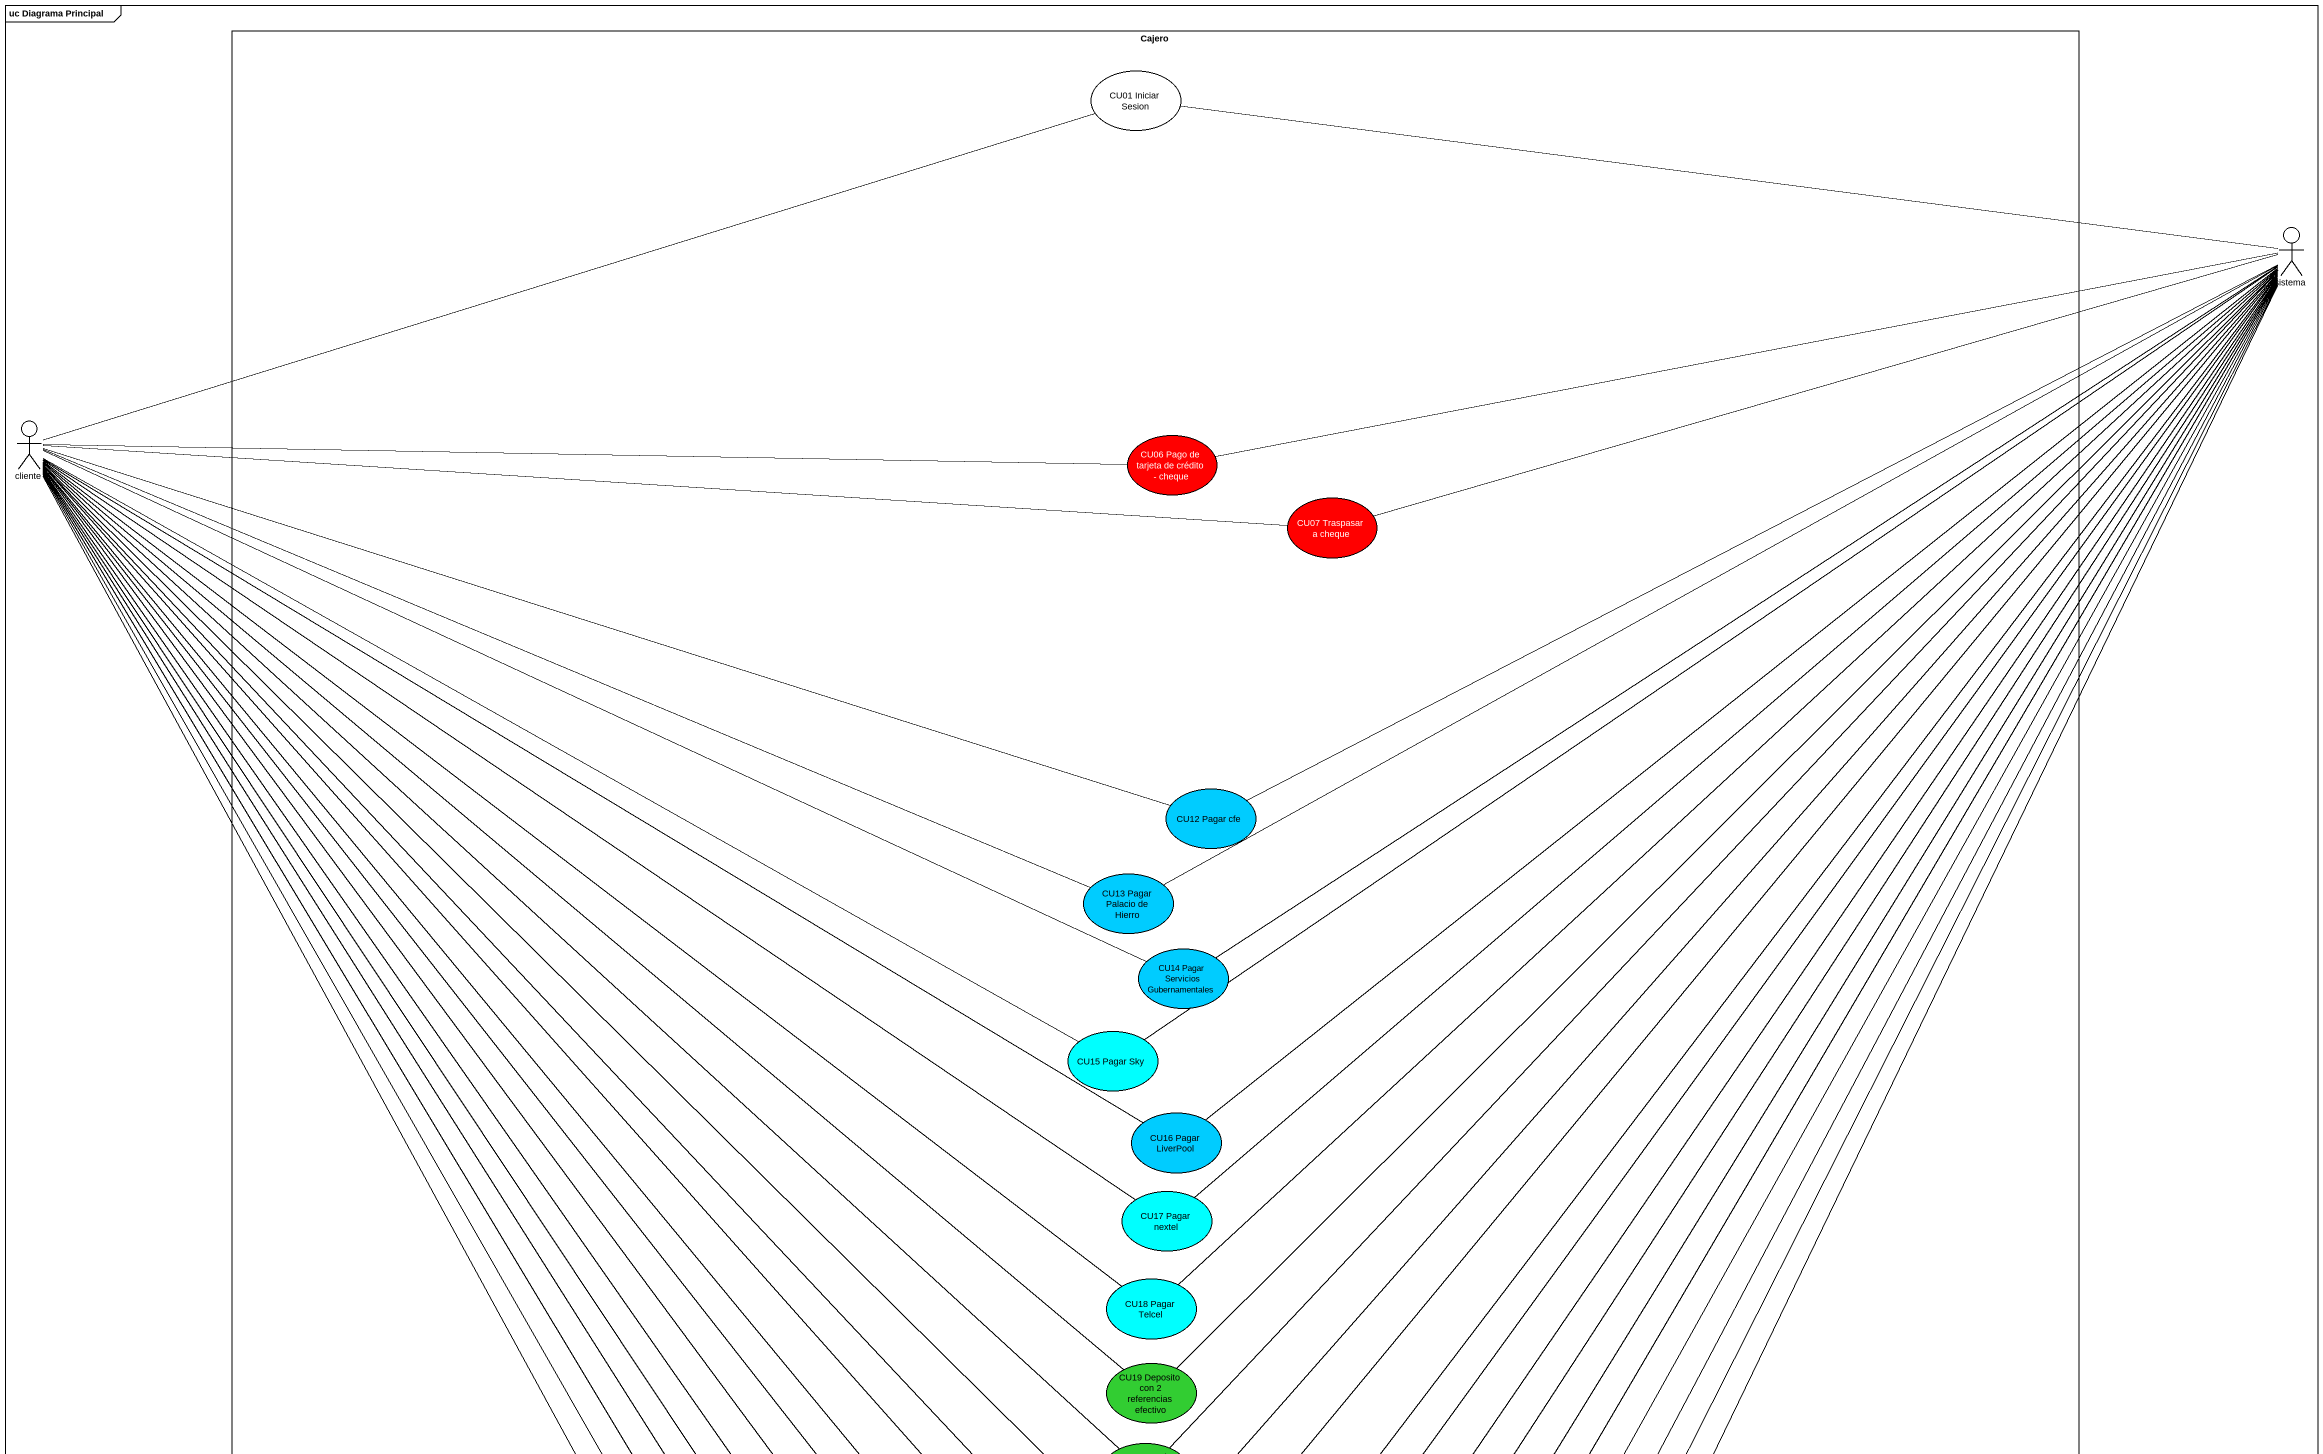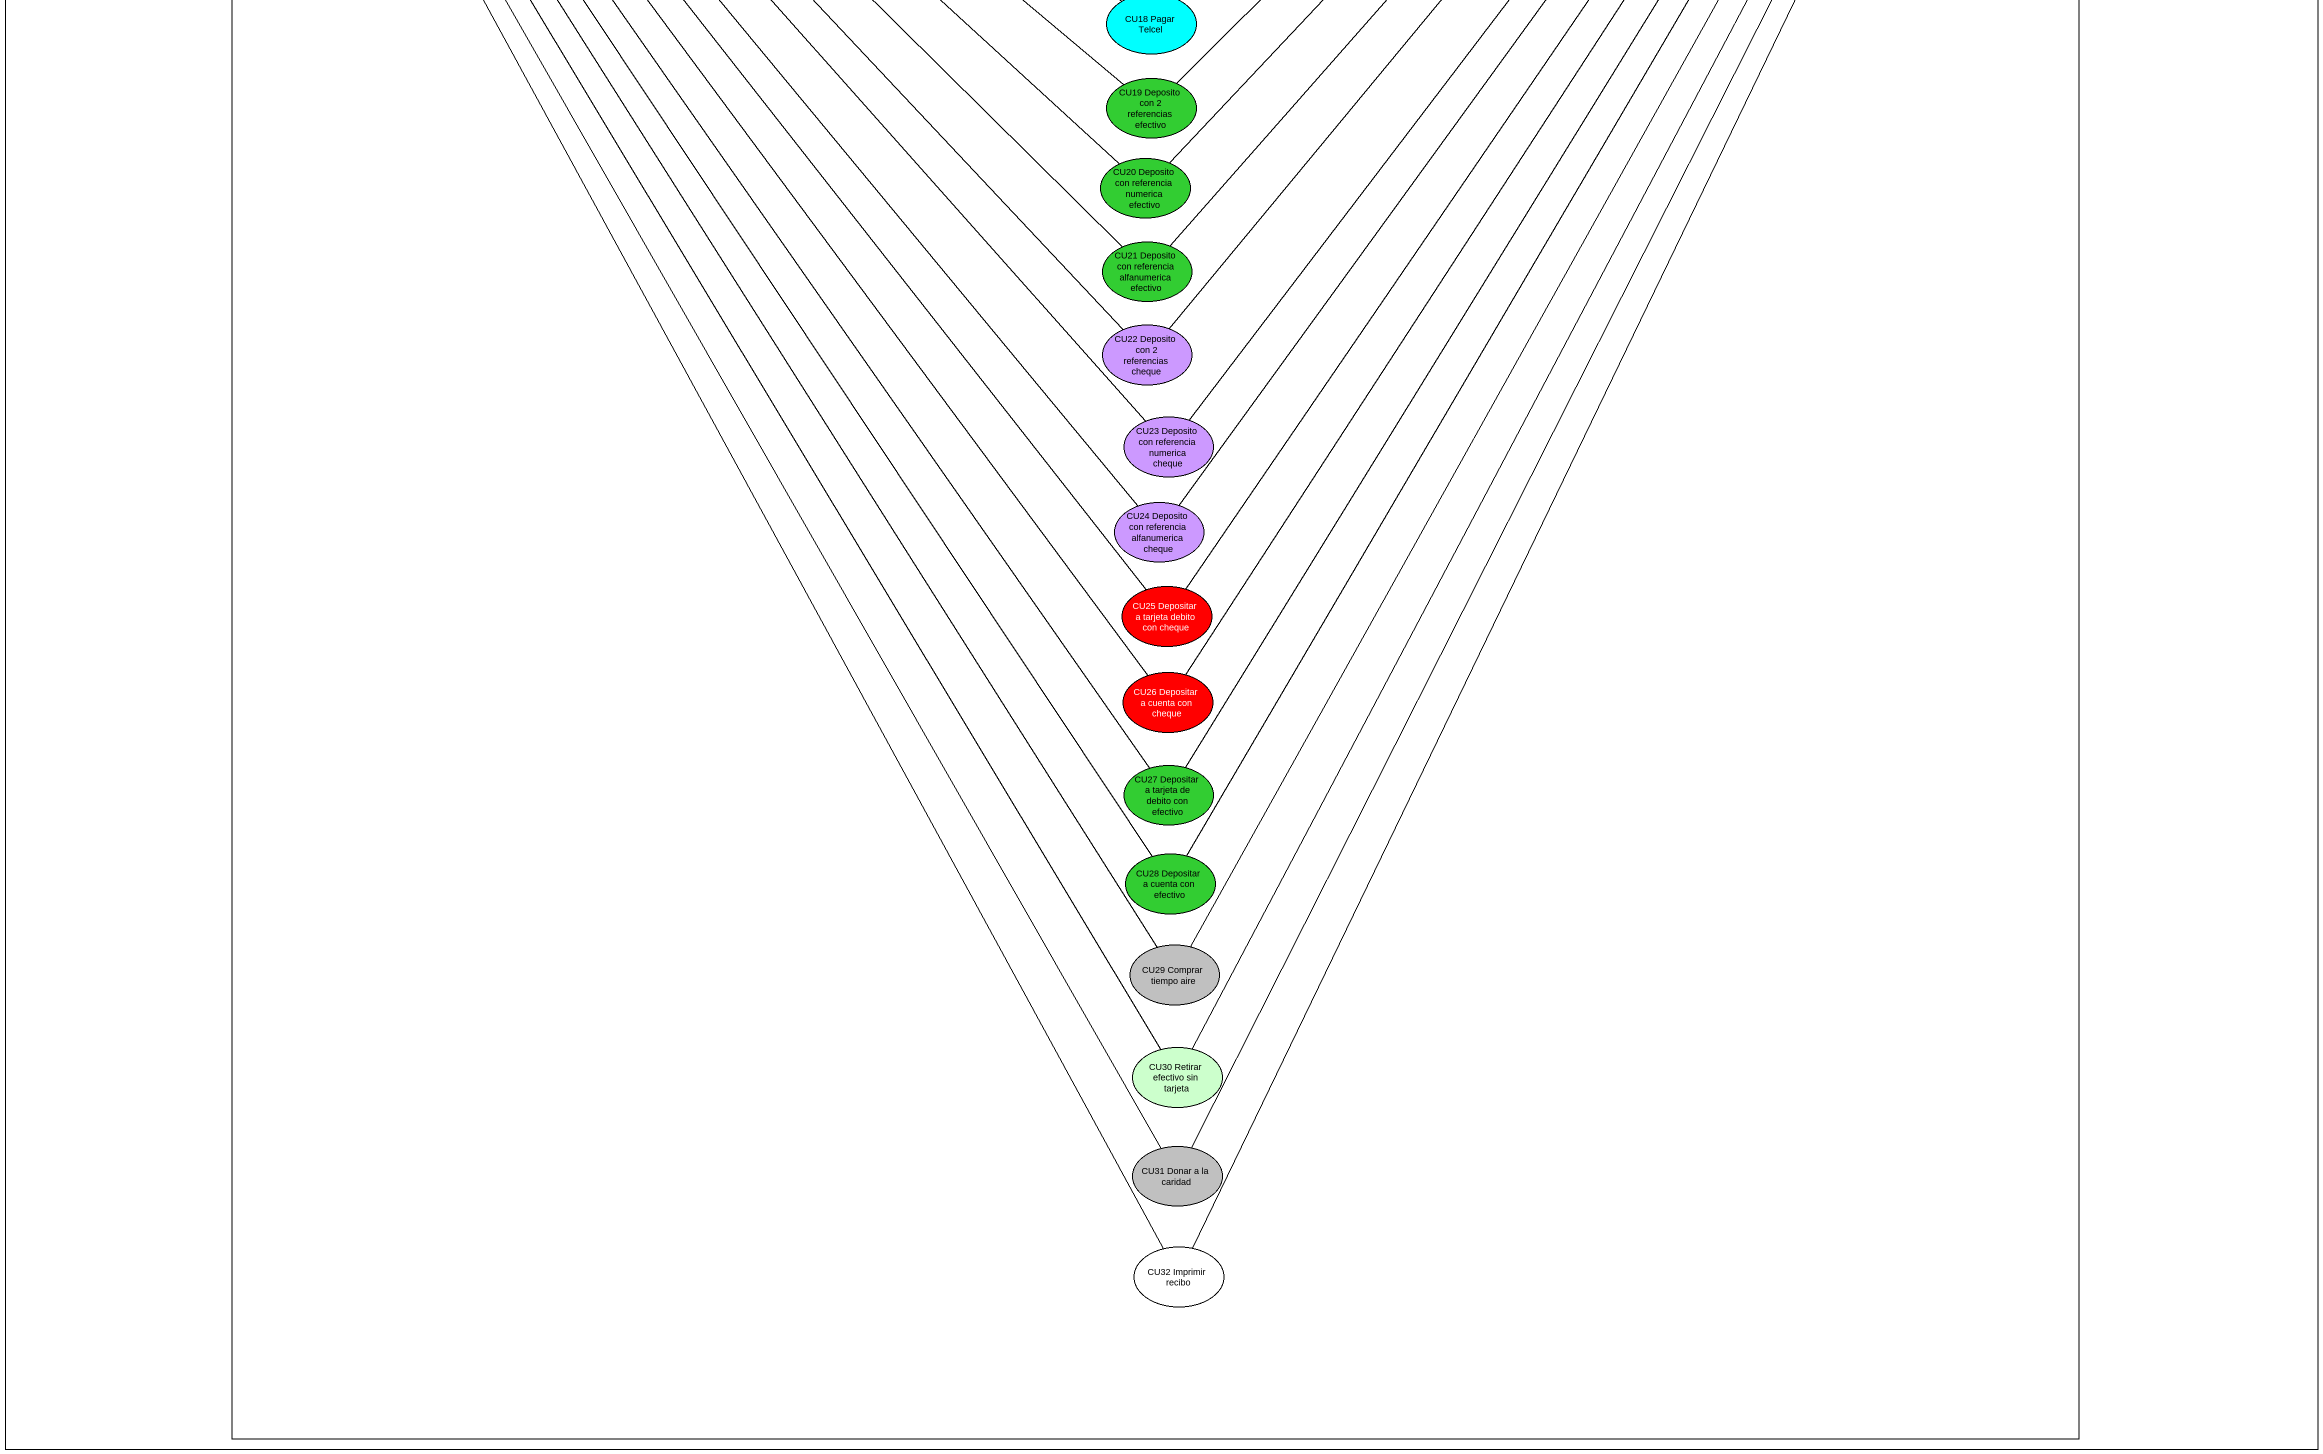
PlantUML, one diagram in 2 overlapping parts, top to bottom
@startuml
mainframe uc Diagrama Principal
rectangle Cajero {
  usecase "CU01 Iniciar Sesion" as CU01_Iniciar_Sesion
  usecase "CU06 Pago de tarjeta de crédito - cheque" as CU06_Pago_de_tarjeta_de #FF0000
  usecase "CU07 Traspasar a cheque" as CU07_Traspasar_a_cheque #FF0000
  usecase "CU12 Pagar cfe" as CU12_Pagar_cfe #00CCFF
  usecase "CU13 Pagar Palacio de Hierro" as CU13_Pagar_Palacio_de_Hierro #00CCFF
  usecase "CU14 Pagar Servicios Gubernamentales" as CU14_Pagar_Servicios #00CCFF
  usecase "CU15 Pagar Sky" as CU15_Pagar_Sky #00FFFF
  usecase "CU16 Pagar LiverPool" as CU16_Pagar_LiverPool #00CCFF
  usecase "CU17 Pagar nextel" as CU17_Pagar_nextel #00FFFF
  usecase "CU18 Pagar Telcel" as CU18_Pagar_Telcel #00FFFF
  usecase "CU19 Deposito con 2 referencias efectivo" as CU19_Deposito_con_2 #32CD32
  usecase "CU20 Deposito con referencia numerica efectivo" as CU20_Deposito_con #32CD32
  usecase "CU21 Deposito con referencia alfanumerica efectivo" as CU21_Deposito_con #32CD32
  usecase "CU22 Deposito con 2 referencias cheque" as CU22_Deposito_con_2 #CC99FF
  usecase "CU23 Deposito con referencia numerica cheque" as CU23_Deposito_con #CC99FF
  usecase "CU24 Deposito con referencia alfanumerica cheque" as CU24_Deposito_con #CC99FF
  usecase "CU25 Depositar a tarjeta debito con cheque" as CU25_Depositar_a_tarjeta #FF0000
  usecase "CU26 Depositar a cuenta con cheque" as CU26_Depositar_a_cuenta_con #FF0000
  usecase "CU27 Depositar a tarjeta de debito con efectivo" as CU27_Depositar_a_tarjeta_de #32CD32
  usecase "CU28 Depositar a cuenta con efectivo" as CU28_Depositar_a_cuenta_con #32CD32
  usecase "CU29 Comprar tiempo aire" as CU29_Comprar_tiempo_aire #C0C0C0
  usecase "CU30 Retirar efectivo sin tarjeta" as CU30_Retirar_efectivo_sin #CCFFCC
  usecase "CU31 Donar a la caridad" as CU31_Donar_a_la_caridad #C0C0C0
  usecase "CU32 Imprimir recibo" as CU32_Imprimir_recibo
}
actor sistema
actor cliente
sistema -left- CU01_Iniciar_Sesion
sistema -left- CU06_Pago_de_tarjeta_de
sistema -left- CU07_Traspasar_a_cheque
sistema -- CU18_Pagar_Telcel
cliente -right- CU01_Iniciar_Sesion
cliente -right- CU06_Pago_de_tarjeta_de
cliente -right- CU07_Traspasar_a_cheque
cliente -right- CU16_Pagar_LiverPool
cliente -- CU18_Pagar_Telcel
CU12_Pagar_cfe -right- sistema
CU12_Pagar_cfe -left- cliente
CU13_Pagar_Palacio_de_Hierro -right- sistema
CU13_Pagar_Palacio_de_Hierro -left- cliente
CU14_Pagar_Servicios -right- sistema
CU14_Pagar_Servicios -left- cliente
CU15_Pagar_Sky -right- sistema
CU15_Pagar_Sky -left- cliente
CU16_Pagar_LiverPool -up- sistema
CU17_Pagar_nextel -up- sistema
CU17_Pagar_nextel -up- cliente
CU19_Deposito_con_2 -up- sistema
CU19_Deposito_con_2 -up- cliente
CU20_Deposito_con -up- sistema
CU20_Deposito_con -up- cliente
CU21_Deposito_con -up- sistema
CU21_Deposito_con -up- cliente
CU22_Deposito_con_2 -up- sistema
CU22_Deposito_con_2 -up- cliente
CU23_Deposito_con -up- sistema
CU23_Deposito_con -up- cliente
CU24_Deposito_con -up- sistema
CU24_Deposito_con -up- cliente
CU25_Depositar_a_tarjeta -up- sistema
CU25_Depositar_a_tarjeta -up- cliente
CU26_Depositar_a_cuenta_con -up- sistema
CU26_Depositar_a_cuenta_con -up- cliente
CU27_Depositar_a_tarjeta_de -up- sistema
CU27_Depositar_a_tarjeta_de -up- cliente
CU28_Depositar_a_cuenta_con -up- sistema
CU28_Depositar_a_cuenta_con -up- cliente
CU29_Comprar_tiempo_aire -up- sistema
CU29_Comprar_tiempo_aire -up- cliente
CU30_Retirar_efectivo_sin -up- sistema
CU30_Retirar_efectivo_sin -up- cliente
CU31_Donar_a_la_caridad -up- sistema
CU31_Donar_a_la_caridad -up- cliente
CU32_Imprimir_recibo -up- sistema
CU32_Imprimir_recibo -up- cliente
@enduml
